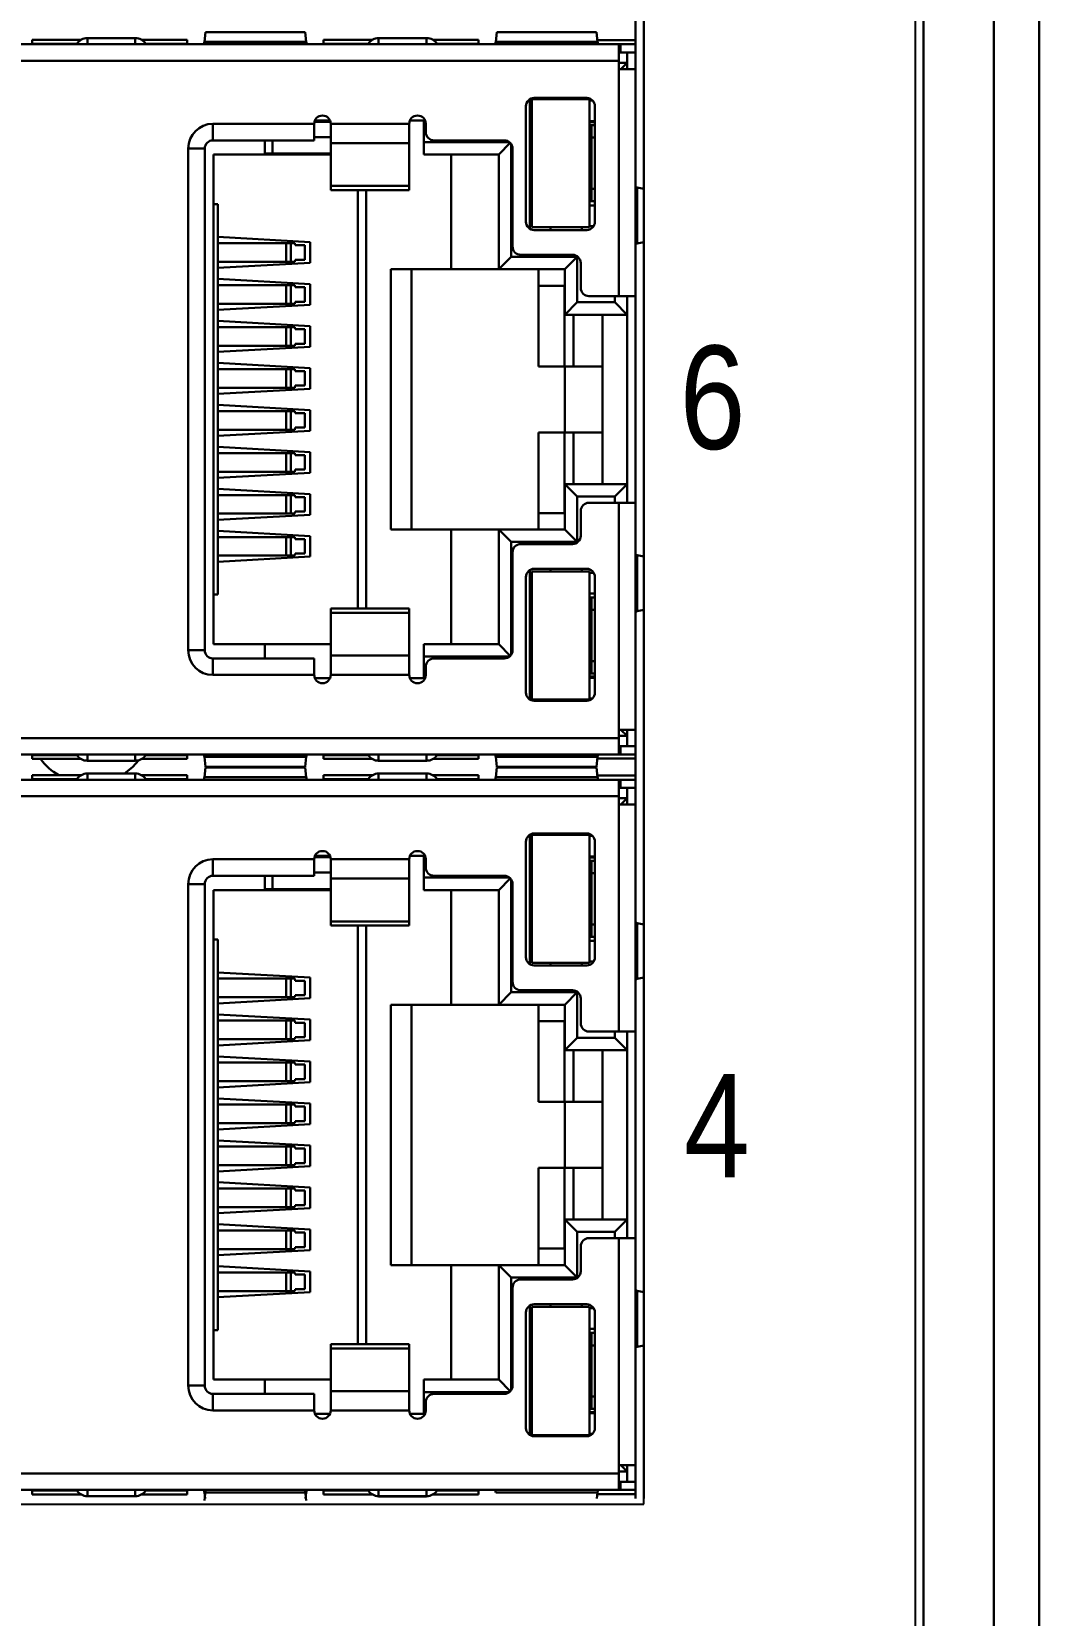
# Model space of a CAD drawing. Extents: x 1922 to 2807, y 4180 to 4531.
# Drawn here: x 2616.4 to 2665.2, y 4284.2 to 4360.9 of the extents above; entities that cross this region are included whole.
import ezdxf

# ---------------------------------------------------------------- set-up
doc = ezdxf.new("R2010")
doc.units = 0
doc.header["$LTSCALE"] = 0.1
doc.header["$MEASUREMENT"] = 0
doc.layers.add('LAYER_2', color=7, linetype='Continuous')
doc.layers.add('粗实线-KT', color=7, linetype='Continuous', lineweight=35)
doc.styles.add('尺寸标注Arial', font='arial.ttf', dxfattribs={"width": 0.7})

msp = doc.modelspace()

# ---------------------------------------------------------------- linework, layer by layer
for p, q in [((2646.055, 4289.615), (2646.055, 4289.877)), ((2594.455, 4289.615), (2646.055, 4289.615))]:
    msp.add_line(p, q)
at = {"layer": 'LAYER_2', "color": 0}
msp.add_open_spline([(2659.203, 4421.477), (2659.203, 4421.477), (2659.203, 4209.478), (2659.203, 4209.478), (2659.203, 4209.478), (2659.203, 4207.49), (2657.591, 4205.878), (2655.603, 4205.878), (2655.603, 4205.878), (2655.603, 4205.878), (2583.604, 4205.878), (2583.604, 4205.878), (2583.604, 4205.878), (2582.649, 4205.878), (2581.733, 4206.257), (2581.058, 4206.932), (2581.058, 4206.932), (2580.383, 4207.607), (2580.004, 4208.523), (2580.004, 4209.478), (2580.004, 4209.478), (2580.004, 4209.478), (2580.004, 4421.477), (2580.004, 4421.477), (2580.004, 4421.477), (2580.004, 4422.432), (2580.383, 4423.348), (2581.058, 4424.023), (2581.058, 4424.023), (2581.733, 4424.698), (2582.649, 4425.077), (2583.604, 4425.077), (2583.604, 4425.077), (2583.604, 4425.077), (2655.603, 4425.077), (2655.603, 4425.077), (2655.603, 4425.077), (2656.558, 4425.077), (2657.474, 4424.698), (2658.149, 4424.023), (2658.149, 4424.023), (2658.824, 4423.348), (2659.203, 4422.432), (2659.203, 4421.477)], degree=3, knots=[0, 0, 0, 0, 0.090909, 0.090909, 0.090909, 0.090909, 0.181818, 0.181818, 0.181818, 0.181818, 0.272727, 0.272727, 0.272727, 0.272727, 0.363636, 0.363636, 0.363636, 0.363636, 0.454545, 0.454545, 0.454545, 0.454545, 0.545455, 0.545455, 0.545455, 0.545455, 0.636364, 0.636364, 0.636364, 0.636364, 0.727273, 0.727273, 0.727273, 0.727273, 0.818182, 0.818182, 0.818182, 0.818182, 0.909091, 0.909091, 0.909091, 0.909091, 1, 1, 1, 1], dxfattribs=at)
at = {"layer": '粗实线-KT', "color": 0, "linetype": 'Continuous', "lineweight": 30}
for p, q in [((2665.203, 4430.477), (2665.203, 4200.98)), ((2663.003, 4200.98), (2663.003, 4429.977)), ((2659.603, 4209.477), (2659.603, 4421.477)), ((2646.055, 4289.877), (2646.055, 4396.277)), ((2645.655, 4362.697), (2645.655, 4359.077)), ((2616.455, 4360.493), (2618.817, 4360.493)), ((2616.455, 4360.493), (2616.455, 4360.302)), ((2621.445, 4360.577), (2619.125, 4360.577)), ((2619.125, 4360.577), (2619.125, 4360.277)), ((2621.445, 4360.277), (2621.445, 4360.577)), ((2621.752, 4360.493), (2623.955, 4360.493)), ((2623.955, 4360.302), (2623.955, 4360.493)), ((2624.789, 4360.395), (2624.84, 4360.867)), ((2629.72, 4360.395), (2624.789, 4360.395)), ((2629.67, 4360.867), (2624.84, 4360.867)), ((2629.67, 4360.867), (2629.72, 4360.395)), ((2630.555, 4360.493), (2632.917, 4360.493)), ((2630.555, 4360.493), (2630.555, 4360.302)), ((2635.545, 4360.577), (2633.225, 4360.577)), ((2633.225, 4360.577), (2633.225, 4360.277)), ((2635.545, 4360.277), (2635.545, 4360.577)), ((2635.852, 4360.493), (2638.055, 4360.493)), ((2638.055, 4360.302), (2638.055, 4360.493)), ((2638.889, 4360.395), (2638.94, 4360.867)), ((2643.82, 4360.395), (2638.889, 4360.395)), ((2643.77, 4360.867), (2638.94, 4360.867)), ((2643.77, 4360.867), (2643.82, 4360.395)), ((2643.811, 4360.477), (2645.655, 4360.477)), ((2595.555, 4360.277), (2644.855, 4360.277)), ((2616.455, 4360.302), (2616.455, 4360.277)), ((2618.62, 4360.302), (2616.455, 4360.302)), ((2623.955, 4360.302), (2621.95, 4360.302)), ((2623.955, 4360.277), (2623.955, 4360.302)), ((2630.555, 4360.302), (2630.555, 4360.277)), ((2632.72, 4360.302), (2630.555, 4360.302)), ((2638.055, 4360.302), (2636.05, 4360.302)), ((2638.055, 4360.277), (2638.055, 4360.302)), ((2644.855, 4360.277), (2644.855, 4359.477)), ((2644.855, 4360.277), (2644.935, 4360.277)), ((2644.855, 4359.877), (2645.255, 4359.877)), ((2644.935, 4359.877), (2644.935, 4360.277)), ((2644.935, 4360.277), (2645.655, 4360.277)), ((2645.655, 4359.877), (2645.255, 4359.877)), ((2645.255, 4359.877), (2645.255, 4359.377)), ((2644.855, 4359.477), (2595.555, 4359.477)), ((2644.855, 4359.077), (2644.855, 4359.477)), ((2644.855, 4359.377), (2645.255, 4359.377)), ((2644.855, 4348.087), (2644.855, 4359.077)), ((2644.855, 4359.077), (2645.655, 4359.077)), ((2644.955, 4359.077), (2645.255, 4359.377)), ((2645.255, 4359.377), (2645.255, 4359.077)), ((2645.655, 4359.077), (2645.655, 4348.087)), ((2640.355, 4357.277), (2640.355, 4351.687)), ((2640.535, 4357.611), (2640.535, 4351.353)), ((2640.635, 4351.417), (2640.635, 4357.617)), ((2640.635, 4357.617), (2643.435, 4357.617)), ((2643.295, 4357.677), (2640.755, 4357.677)), ((2641.535, 4357.677), (2641.535, 4357.617)), ((2643.055, 4357.617), (2643.055, 4357.677)), ((2643.435, 4357.617), (2643.435, 4351.417)), ((2643.521, 4357.607), (2643.435, 4357.607)), ((2643.435, 4357.557), (2643.58, 4357.557)), ((2643.695, 4351.687), (2643.695, 4357.277)), ((2630.892, 4356.527), (2630.117, 4356.527)), ((2630.138, 4356.587), (2630.871, 4356.587)), ((2634.738, 4356.587), (2635.415, 4356.587)), ((2635.415, 4355.537), (2635.415, 4356.587)), ((2643.435, 4356.557), (2643.695, 4356.557)), ((2643.435, 4356.507), (2643.695, 4356.507)), ((2625.205, 4356.427), (2630.105, 4356.427)), ((2625.205, 4355.627), (2625.205, 4356.427)), ((2630.105, 4356.427), (2630.105, 4355.627)), ((2630.905, 4355.787), (2630.105, 4355.787)), ((2630.905, 4356.427), (2634.705, 4356.427)), ((2630.905, 4355.489), (2630.905, 4356.427)), ((2634.705, 4356.427), (2634.705, 4355.489)), ((2635.505, 4356.027), (2635.505, 4356.427)), ((2643.435, 4356.357), (2643.535, 4356.357)), ((2643.535, 4356.357), (2643.535, 4355.757)), ((2643.695, 4356.357), (2643.535, 4356.357)), ((2643.535, 4353.277), (2643.535, 4355.757)), ((2643.535, 4355.757), (2643.695, 4355.757)), ((2624.005, 4330.947), (2624.005, 4355.227)), ((2624.005, 4355.227), (2624.805, 4355.227)), ((2624.805, 4355.227), (2624.805, 4330.947)), ((2630.105, 4355.627), (2625.205, 4355.627)), ((2625.235, 4354.937), (2627.715, 4354.937)), ((2625.235, 4354.937), (2625.235, 4331.237)), ((2627.715, 4355.627), (2627.715, 4354.937)), ((2627.715, 4354.987), (2628.085, 4354.987)), ((2630.905, 4354.937), (2627.715, 4354.937)), ((2628.085, 4354.987), (2628.085, 4355.627)), ((2630.905, 4354.987), (2628.085, 4354.987)), ((2634.705, 4355.489), (2630.905, 4355.489)), ((2630.905, 4353.422), (2630.905, 4355.489)), ((2634.705, 4355.489), (2634.705, 4353.422)), ((2635.415, 4355.537), (2639.557, 4355.537)), ((2635.415, 4355.537), (2635.415, 4354.937)), ((2635.415, 4354.937), (2639.035, 4354.937)), ((2639.305, 4355.627), (2635.905, 4355.627)), ((2636.735, 4349.387), (2636.735, 4354.937)), ((2639.597, 4355.5), (2639.035, 4354.937)), ((2639.035, 4354.937), (2639.035, 4349.387)), ((2639.635, 4355.453), (2639.635, 4349.987)), ((2639.705, 4350.487), (2639.705, 4355.227)), ((2640.535, 4355.517), (2640.635, 4355.517)), ((2643.435, 4355.517), (2643.535, 4355.517)), ((2630.905, 4353.422), (2634.705, 4353.422)), ((2630.905, 4353.214), (2630.905, 4353.422)), ((2634.705, 4353.422), (2634.705, 4353.214)), ((2640.535, 4353.517), (2640.635, 4353.517)), ((2643.435, 4353.517), (2643.535, 4353.517)), ((2630.905, 4353.214), (2634.705, 4353.214)), ((2632.215, 4353.214), (2632.215, 4332.961)), ((2632.615, 4353.214), (2632.615, 4332.961)), ((2643.535, 4352.677), (2643.435, 4352.677)), ((2643.535, 4353.277), (2643.535, 4352.677)), ((2643.695, 4353.277), (2643.535, 4353.277)), ((2643.695, 4352.677), (2643.535, 4352.677)), ((2645.74, 4350.634), (2645.74, 4353.34)), ((2645.74, 4353.34), (2646.055, 4353.277)), ((2625.435, 4352.537), (2625.235, 4352.537)), ((2625.435, 4352.537), (2625.435, 4333.637)), ((2643.435, 4352.477), (2643.695, 4352.477)), ((2643.435, 4351.417), (2640.635, 4351.417)), ((2640.755, 4351.287), (2643.295, 4351.287)), ((2641.535, 4351.287), (2641.535, 4351.417)), ((2643.055, 4351.417), (2643.055, 4351.287)), ((2643.435, 4351.477), (2643.635, 4351.477)), ((2625.435, 4350.949), (2629.915, 4350.699)), ((2628.743, 4350.649), (2625.435, 4350.649)), ((2628.743, 4349.749), (2628.743, 4350.649)), ((2628.743, 4350.649), (2628.971, 4350.649)), ((2628.971, 4350.649), (2628.971, 4349.749)), ((2628.971, 4350.649), (2629.161, 4350.649)), ((2629.19, 4350.549), (2629.161, 4350.649)), ((2629.659, 4350.549), (2629.19, 4350.549)), ((2629.659, 4349.849), (2629.659, 4350.549)), ((2629.915, 4350.699), (2629.915, 4349.699)), ((2646.055, 4350.697), (2645.74, 4350.634)), ((2628.743, 4349.749), (2625.435, 4349.749)), ((2629.915, 4349.699), (2625.435, 4349.449)), ((2628.971, 4349.749), (2628.743, 4349.749)), ((2629.161, 4349.749), (2628.971, 4349.749)), ((2629.19, 4349.849), (2629.161, 4349.749)), ((2629.659, 4349.849), (2629.19, 4349.849)), ((2639.635, 4349.987), (2639.035, 4349.387)), ((2639.635, 4349.987), (2642.835, 4349.987)), ((2642.605, 4350.087), (2640.105, 4350.087)), ((2642.835, 4349.987), (2642.235, 4349.387)), ((2642.835, 4349.987), (2642.835, 4347.787)), ((2643.005, 4348.487), (2643.005, 4349.687)), ((2625.435, 4348.917), (2629.915, 4348.667)), ((2633.815, 4336.787), (2633.815, 4349.387)), ((2636.735, 4349.387), (2633.815, 4349.387)), ((2634.815, 4349.387), (2634.815, 4336.787)), ((2636.735, 4349.387), (2639.035, 4349.387)), ((2642.235, 4349.387), (2639.035, 4349.387)), ((2640.955, 4344.687), (2640.955, 4349.387)), ((2642.235, 4349.387), (2642.235, 4347.187)), ((2628.743, 4348.617), (2625.435, 4348.617)), ((2628.743, 4347.717), (2628.743, 4348.617)), ((2628.743, 4348.617), (2628.971, 4348.617)), ((2628.971, 4348.617), (2628.971, 4347.717)), ((2628.971, 4348.617), (2629.161, 4348.617)), ((2629.19, 4348.517), (2629.161, 4348.617)), ((2629.659, 4348.517), (2629.19, 4348.517)), ((2629.659, 4347.817), (2629.659, 4348.517)), ((2629.915, 4348.667), (2629.915, 4347.667)), ((2642.215, 4348.587), (2640.955, 4348.587)), ((2642.235, 4348.587), (2642.215, 4348.587)), ((2642.215, 4344.687), (2642.215, 4348.587)), ((2643.405, 4348.087), (2644.855, 4348.087)), ((2644.655, 4348.087), (2644.655, 4347.787)), ((2645.655, 4348.087), (2644.855, 4348.087)), ((2645.255, 4348.087), (2645.255, 4347.187)), ((2645.655, 4338.087), (2645.655, 4348.087)), ((2628.743, 4347.717), (2625.435, 4347.717)), ((2629.915, 4347.667), (2625.435, 4347.417)), ((2628.971, 4347.717), (2628.743, 4347.717)), ((2629.161, 4347.717), (2628.971, 4347.717)), ((2629.19, 4347.817), (2629.161, 4347.717)), ((2629.659, 4347.817), (2629.19, 4347.817)), ((2642.835, 4347.787), (2642.235, 4347.187)), ((2642.835, 4347.787), (2644.655, 4347.787)), ((2644.655, 4347.787), (2645.255, 4347.187)), ((2625.435, 4346.885), (2629.915, 4346.635)), ((2628.743, 4346.585), (2625.435, 4346.585)), ((2628.743, 4345.685), (2628.743, 4346.585)), ((2628.743, 4346.585), (2628.971, 4346.585)), ((2628.971, 4346.585), (2628.971, 4345.685)), ((2628.971, 4346.585), (2629.161, 4346.585)), ((2629.19, 4346.485), (2629.161, 4346.585)), ((2629.915, 4346.635), (2629.915, 4345.635)), ((2642.235, 4347.187), (2644.055, 4347.187)), ((2642.655, 4344.687), (2642.655, 4347.187)), ((2645.255, 4347.187), (2644.055, 4347.187)), ((2644.055, 4347.187), (2644.055, 4338.987)), ((2645.255, 4347.187), (2645.255, 4338.987)), ((2629.19, 4345.785), (2629.161, 4345.685)), ((2629.659, 4346.485), (2629.19, 4346.485)), ((2629.659, 4345.785), (2629.19, 4345.785)), ((2629.659, 4345.785), (2629.659, 4346.485)), ((2628.743, 4345.685), (2625.435, 4345.685)), ((2629.915, 4345.635), (2625.435, 4345.385)), ((2628.971, 4345.685), (2628.743, 4345.685)), ((2629.161, 4345.685), (2628.971, 4345.685)), ((2625.435, 4344.853), (2629.915, 4344.603)), ((2628.743, 4344.553), (2625.435, 4344.553)), ((2628.743, 4343.653), (2628.743, 4344.553)), ((2628.743, 4344.553), (2628.971, 4344.553)), ((2628.971, 4344.553), (2628.971, 4343.653)), ((2628.971, 4344.553), (2629.161, 4344.553)), ((2629.19, 4344.453), (2629.161, 4344.553)), ((2629.659, 4344.453), (2629.19, 4344.453)), ((2629.659, 4343.753), (2629.659, 4344.453)), ((2629.915, 4344.603), (2629.915, 4343.603)), ((2640.955, 4344.687), (2642.235, 4344.687)), ((2642.235, 4341.487), (2642.235, 4344.687)), ((2642.235, 4344.687), (2644.055, 4344.687)), ((2628.743, 4343.653), (2625.435, 4343.653)), ((2629.915, 4343.603), (2625.435, 4343.353)), ((2628.971, 4343.653), (2628.743, 4343.653)), ((2629.161, 4343.653), (2628.971, 4343.653)), ((2629.19, 4343.753), (2629.161, 4343.653)), ((2629.659, 4343.753), (2629.19, 4343.753)), ((2625.435, 4342.821), (2629.915, 4342.571)), ((2628.743, 4342.521), (2625.435, 4342.521)), ((2628.743, 4341.621), (2628.743, 4342.521)), ((2628.743, 4342.521), (2628.971, 4342.521)), ((2628.971, 4342.521), (2628.971, 4341.621)), ((2628.971, 4342.521), (2629.161, 4342.521)), ((2629.19, 4342.421), (2629.161, 4342.521)), ((2629.659, 4342.421), (2629.19, 4342.421)), ((2629.659, 4341.721), (2629.659, 4342.421)), ((2629.915, 4342.571), (2629.915, 4341.571)), ((2628.743, 4341.621), (2625.435, 4341.621)), ((2629.915, 4341.571), (2625.435, 4341.321)), ((2628.971, 4341.621), (2628.743, 4341.621)), ((2629.161, 4341.621), (2628.971, 4341.621)), ((2629.19, 4341.721), (2629.161, 4341.621)), ((2629.659, 4341.721), (2629.19, 4341.721)), ((2640.955, 4336.787), (2640.955, 4341.487)), ((2642.235, 4341.487), (2640.955, 4341.487)), ((2642.215, 4337.587), (2642.215, 4341.487)), ((2644.055, 4341.487), (2642.235, 4341.487)), ((2642.655, 4338.987), (2642.655, 4341.487)), ((2625.435, 4340.789), (2629.915, 4340.539)), ((2628.743, 4340.489), (2625.435, 4340.489)), ((2628.743, 4339.589), (2628.743, 4340.489)), ((2628.743, 4340.489), (2628.971, 4340.489)), ((2628.971, 4340.489), (2628.971, 4339.589)), ((2628.971, 4340.489), (2629.161, 4340.489)), ((2629.19, 4340.389), (2629.161, 4340.489)), ((2629.659, 4340.389), (2629.19, 4340.389)), ((2629.659, 4339.689), (2629.659, 4340.389)), ((2629.915, 4340.539), (2629.915, 4339.539)), ((2629.19, 4339.689), (2629.161, 4339.589)), ((2629.659, 4339.689), (2629.19, 4339.689)), ((2628.743, 4339.589), (2625.435, 4339.589)), ((2629.915, 4339.539), (2625.435, 4339.289)), ((2628.971, 4339.589), (2628.743, 4339.589)), ((2629.161, 4339.589), (2628.971, 4339.589)), ((2642.235, 4338.987), (2642.835, 4338.387)), ((2644.055, 4338.987), (2642.235, 4338.987)), ((2642.235, 4338.987), (2642.235, 4336.787)), ((2644.055, 4338.987), (2645.255, 4338.987)), ((2645.255, 4338.987), (2644.655, 4338.387)), ((2645.255, 4338.987), (2645.255, 4338.087)), ((2625.435, 4338.757), (2629.915, 4338.507)), ((2628.743, 4338.457), (2625.435, 4338.457)), ((2628.743, 4337.557), (2628.743, 4338.457)), ((2628.743, 4338.457), (2628.971, 4338.457)), ((2628.971, 4338.457), (2628.971, 4337.557)), ((2628.971, 4338.457), (2629.161, 4338.457)), ((2629.19, 4338.357), (2629.161, 4338.457)), ((2629.659, 4338.357), (2629.19, 4338.357)), ((2629.659, 4337.657), (2629.659, 4338.357)), ((2629.915, 4338.507), (2629.915, 4337.507)), ((2642.835, 4338.387), (2642.835, 4336.187)), ((2644.655, 4338.387), (2642.835, 4338.387)), ((2644.855, 4338.087), (2643.405, 4338.087)), ((2644.655, 4338.387), (2644.655, 4338.087)), ((2644.855, 4327.097), (2644.855, 4338.087)), ((2644.855, 4338.087), (2645.655, 4338.087)), ((2645.655, 4338.087), (2645.655, 4327.097)), ((2628.743, 4337.557), (2625.435, 4337.557)), ((2629.915, 4337.507), (2625.435, 4337.257)), ((2628.971, 4337.557), (2628.743, 4337.557)), ((2629.161, 4337.557), (2628.971, 4337.557)), ((2629.19, 4337.657), (2629.161, 4337.557)), ((2629.659, 4337.657), (2629.19, 4337.657)), ((2640.955, 4337.587), (2642.215, 4337.587)), ((2642.215, 4337.587), (2642.235, 4337.587)), ((2643.005, 4336.487), (2643.005, 4337.687)), ((2625.435, 4336.725), (2629.915, 4336.475)), ((2633.815, 4336.787), (2636.735, 4336.787)), ((2636.735, 4331.237), (2636.735, 4336.787)), ((2639.035, 4336.787), (2636.735, 4336.787)), ((2639.635, 4336.187), (2639.035, 4336.787)), ((2639.035, 4336.787), (2639.035, 4331.237)), ((2642.235, 4336.787), (2639.035, 4336.787)), ((2642.835, 4336.187), (2642.235, 4336.787)), ((2625.435, 4336.425), (2628.743, 4336.425)), ((2628.743, 4335.525), (2628.743, 4336.425)), ((2628.743, 4336.425), (2628.971, 4336.425)), ((2628.971, 4336.425), (2628.971, 4335.525)), ((2629.161, 4336.425), (2628.971, 4336.425)), ((2629.19, 4336.325), (2629.161, 4336.425)), ((2629.19, 4336.325), (2629.659, 4336.325)), ((2629.659, 4335.625), (2629.659, 4336.325)), ((2629.915, 4336.475), (2629.915, 4335.475)), ((2639.635, 4336.187), (2639.635, 4330.721)), ((2642.835, 4336.187), (2639.635, 4336.187)), ((2640.105, 4336.087), (2642.605, 4336.087)), ((2625.435, 4335.525), (2628.743, 4335.525)), ((2629.915, 4335.475), (2625.435, 4335.225)), ((2628.971, 4335.525), (2628.743, 4335.525)), ((2628.971, 4335.525), (2629.161, 4335.525)), ((2629.161, 4335.525), (2629.19, 4335.625)), ((2629.659, 4335.625), (2629.19, 4335.625)), ((2639.705, 4330.947), (2639.705, 4335.687)), ((2645.74, 4332.834), (2645.74, 4335.54)), ((2645.74, 4335.54), (2646.055, 4335.477)), ((2640.355, 4334.487), (2640.355, 4328.897)), ((2640.535, 4328.563), (2640.535, 4334.821)), ((2640.635, 4328.557), (2640.635, 4334.757)), ((2640.635, 4334.757), (2643.435, 4334.757)), ((2643.295, 4334.887), (2640.755, 4334.887)), ((2641.535, 4334.887), (2641.535, 4334.757)), ((2643.055, 4334.887), (2643.055, 4334.757)), ((2643.435, 4334.757), (2643.435, 4328.557)), ((2643.435, 4334.697), (2643.635, 4334.697)), ((2643.695, 4328.897), (2643.695, 4334.487)), ((2625.435, 4333.637), (2625.235, 4333.637)), ((2643.435, 4333.697), (2643.695, 4333.697)), ((2643.435, 4333.497), (2643.535, 4333.497)), ((2643.535, 4333.497), (2643.535, 4332.897)), ((2643.695, 4333.497), (2643.535, 4333.497)), ((2634.705, 4332.961), (2630.905, 4332.961)), ((2630.905, 4332.753), (2630.905, 4332.961)), ((2634.705, 4332.753), (2630.905, 4332.753)), ((2630.905, 4330.686), (2630.905, 4332.753)), ((2634.705, 4332.961), (2634.705, 4332.753)), ((2634.705, 4332.753), (2634.705, 4330.686)), ((2643.535, 4332.897), (2643.695, 4332.897)), ((2643.535, 4330.417), (2643.535, 4332.897)), ((2646.055, 4332.897), (2645.74, 4332.834)), ((2640.635, 4332.657), (2640.535, 4332.657)), ((2643.535, 4332.657), (2643.435, 4332.657)), ((2625.235, 4331.237), (2627.715, 4331.237)), ((2627.715, 4331.237), (2630.905, 4331.237)), ((2627.715, 4330.547), (2627.715, 4331.237)), ((2639.035, 4331.237), (2635.415, 4331.237)), ((2635.415, 4330.637), (2635.415, 4331.237)), ((2639.597, 4330.675), (2639.035, 4331.237)), ((2624.805, 4330.947), (2624.005, 4330.947)), ((2625.205, 4329.747), (2625.205, 4330.547)), ((2625.205, 4330.547), (2630.105, 4330.547)), ((2630.105, 4330.547), (2630.105, 4329.747)), ((2630.905, 4329.747), (2630.905, 4330.686)), ((2630.905, 4330.686), (2634.705, 4330.686)), ((2634.705, 4330.686), (2634.705, 4329.747)), ((2635.415, 4329.587), (2635.415, 4330.637)), ((2639.557, 4330.637), (2635.415, 4330.637)), ((2635.905, 4330.547), (2639.305, 4330.547)), ((2640.635, 4330.657), (2640.535, 4330.657)), ((2643.535, 4330.657), (2643.435, 4330.657)), ((2643.695, 4330.417), (2643.535, 4330.417)), ((2643.535, 4330.417), (2643.535, 4329.817)), ((2630.105, 4329.747), (2625.205, 4329.747)), ((2634.705, 4329.747), (2630.905, 4329.747)), ((2635.505, 4329.747), (2635.505, 4330.147)), ((2643.535, 4329.817), (2643.435, 4329.817)), ((2643.695, 4329.667), (2643.435, 4329.667)), ((2643.695, 4329.817), (2643.535, 4329.817)), ((2630.871, 4329.587), (2630.138, 4329.587)), ((2635.415, 4329.587), (2634.738, 4329.587)), ((2643.435, 4329.617), (2643.695, 4329.617)), ((2643.435, 4328.557), (2640.635, 4328.557)), ((2640.755, 4328.497), (2643.295, 4328.497)), ((2641.535, 4328.497), (2641.535, 4328.557)), ((2643.055, 4328.557), (2643.055, 4328.497)), ((2643.435, 4328.617), (2643.58, 4328.617)), ((2643.521, 4328.567), (2643.435, 4328.567)), ((2595.555, 4326.697), (2644.855, 4326.697)), ((2645.655, 4327.097), (2644.855, 4327.097)), ((2644.855, 4326.697), (2644.855, 4327.097)), ((2645.255, 4326.797), (2644.855, 4326.797)), ((2644.855, 4326.697), (2644.855, 4325.897)), ((2644.955, 4327.097), (2645.255, 4326.797)), ((2645.255, 4327.097), (2645.255, 4326.797)), ((2645.255, 4326.297), (2645.255, 4326.797)), ((2645.655, 4327.097), (2645.655, 4323.477)), ((2644.855, 4325.897), (2595.555, 4325.897)), ((2616.455, 4325.897), (2616.455, 4325.873)), ((2616.455, 4325.873), (2616.455, 4325.682)), ((2616.455, 4325.873), (2618.62, 4325.873)), ((2619.125, 4325.897), (2619.125, 4325.597)), ((2621.445, 4325.597), (2621.445, 4325.897)), ((2621.95, 4325.873), (2623.955, 4325.873)), ((2623.955, 4325.873), (2623.955, 4325.897)), ((2623.955, 4325.682), (2623.955, 4325.873)), ((2630.555, 4325.897), (2630.555, 4325.873)), ((2630.555, 4325.873), (2630.555, 4325.682)), ((2630.555, 4325.873), (2632.72, 4325.873)), ((2633.225, 4325.897), (2633.225, 4325.597)), ((2635.545, 4325.597), (2635.545, 4325.897)), ((2636.05, 4325.873), (2638.055, 4325.873)), ((2638.055, 4325.873), (2638.055, 4325.897)), ((2638.055, 4325.682), (2638.055, 4325.873)), ((2645.255, 4326.297), (2644.855, 4326.297)), ((2644.935, 4325.897), (2644.855, 4325.897)), ((2644.935, 4325.897), (2644.935, 4326.297)), ((2645.655, 4325.897), (2644.935, 4325.897)), ((2645.255, 4326.297), (2645.655, 4326.297)), ((2618.817, 4325.682), (2616.455, 4325.682)), ((2619.125, 4325.597), (2621.445, 4325.597)), ((2623.955, 4325.682), (2621.752, 4325.682)), ((2624.789, 4325.78), (2629.72, 4325.78)), ((2624.84, 4325.307), (2624.789, 4325.78)), ((2624.789, 4324.795), (2624.84, 4325.267)), ((2624.84, 4325.307), (2629.67, 4325.307)), ((2629.67, 4325.267), (2624.84, 4325.267)), ((2629.72, 4325.78), (2629.67, 4325.307)), ((2629.67, 4325.267), (2629.72, 4324.795)), ((2632.917, 4325.682), (2630.555, 4325.682)), ((2633.225, 4325.597), (2635.545, 4325.597)), ((2638.055, 4325.682), (2635.852, 4325.682)), ((2638.889, 4325.78), (2643.82, 4325.78)), ((2638.94, 4325.307), (2638.889, 4325.78)), ((2638.889, 4324.795), (2638.94, 4325.267)), ((2638.94, 4325.307), (2643.77, 4325.307)), ((2643.77, 4325.267), (2638.94, 4325.267)), ((2643.82, 4325.78), (2643.77, 4325.307)), ((2643.77, 4325.267), (2643.82, 4324.795)), ((2645.655, 4325.697), (2643.811, 4325.697)), ((2595.555, 4324.677), (2644.855, 4324.677)), ((2616.455, 4324.893), (2618.817, 4324.893)), ((2616.455, 4324.893), (2616.455, 4324.702)), ((2616.455, 4324.702), (2616.455, 4324.677)), ((2618.62, 4324.702), (2616.455, 4324.702)), ((2621.445, 4324.977), (2619.125, 4324.977)), ((2619.125, 4324.977), (2619.125, 4324.677)), ((2621.445, 4324.677), (2621.445, 4324.977)), ((2621.752, 4324.893), (2623.955, 4324.893)), ((2623.955, 4324.702), (2621.95, 4324.702)), ((2623.955, 4324.702), (2623.955, 4324.893)), ((2623.955, 4324.677), (2623.955, 4324.702)), ((2629.72, 4324.795), (2624.789, 4324.795)), ((2630.555, 4324.893), (2632.917, 4324.893)), ((2630.555, 4324.893), (2630.555, 4324.702)), ((2630.555, 4324.702), (2630.555, 4324.677)), ((2632.72, 4324.702), (2630.555, 4324.702)), ((2635.545, 4324.977), (2633.225, 4324.977)), ((2633.225, 4324.977), (2633.225, 4324.677)), ((2635.545, 4324.677), (2635.545, 4324.977)), ((2635.852, 4324.893), (2638.055, 4324.893)), ((2638.055, 4324.702), (2636.05, 4324.702)), ((2638.055, 4324.702), (2638.055, 4324.893)), ((2638.055, 4324.677), (2638.055, 4324.702)), ((2643.82, 4324.795), (2638.889, 4324.795)), ((2643.811, 4324.877), (2645.655, 4324.877)), ((2644.855, 4324.677), (2644.855, 4323.877)), ((2644.855, 4324.677), (2644.935, 4324.677)), ((2644.855, 4324.277), (2645.255, 4324.277)), ((2644.935, 4324.277), (2644.935, 4324.677)), ((2644.935, 4324.677), (2645.655, 4324.677)), ((2645.655, 4324.277), (2645.255, 4324.277)), ((2645.255, 4324.277), (2645.255, 4323.777)), ((2644.855, 4323.877), (2595.555, 4323.877)), ((2644.855, 4323.477), (2644.855, 4323.877)), ((2644.855, 4323.777), (2645.255, 4323.777)), ((2644.955, 4323.477), (2645.255, 4323.777)), ((2645.255, 4323.777), (2645.255, 4323.477)), ((2644.855, 4312.487), (2644.855, 4323.477)), ((2644.855, 4323.477), (2645.655, 4323.477)), ((2645.655, 4323.477), (2645.655, 4312.487)), ((2640.535, 4322.011), (2640.535, 4315.753)), ((2640.635, 4315.817), (2640.635, 4322.017)), ((2640.635, 4322.017), (2643.435, 4322.017)), ((2643.295, 4322.077), (2640.755, 4322.077)), ((2641.535, 4322.077), (2641.535, 4322.017)), ((2643.055, 4322.017), (2643.055, 4322.077)), ((2643.435, 4322.017), (2643.435, 4315.817)), ((2643.521, 4322.007), (2643.435, 4322.007)), ((2640.355, 4321.677), (2640.355, 4316.087)), ((2643.435, 4321.957), (2643.58, 4321.957)), ((2643.695, 4316.087), (2643.695, 4321.677)), ((2625.205, 4320.827), (2630.105, 4320.827)), ((2625.205, 4320.027), (2625.205, 4320.827)), ((2630.105, 4320.827), (2630.105, 4320.027)), ((2630.892, 4320.927), (2630.117, 4320.927)), ((2630.138, 4320.987), (2630.871, 4320.987)), ((2630.905, 4320.827), (2634.705, 4320.827)), ((2630.905, 4319.889), (2630.905, 4320.827)), ((2634.705, 4320.827), (2634.705, 4319.889)), ((2634.738, 4320.987), (2635.415, 4320.987)), ((2635.415, 4319.937), (2635.415, 4320.987)), ((2635.505, 4320.427), (2635.505, 4320.827)), ((2643.435, 4320.957), (2643.695, 4320.957)), ((2643.435, 4320.907), (2643.695, 4320.907)), ((2643.435, 4320.757), (2643.535, 4320.757)), ((2643.535, 4320.757), (2643.535, 4320.157)), ((2643.695, 4320.757), (2643.535, 4320.757)), ((2630.105, 4320.027), (2625.205, 4320.027)), ((2627.715, 4320.027), (2627.715, 4319.337)), ((2628.085, 4319.387), (2628.085, 4320.027)), ((2630.905, 4320.187), (2630.105, 4320.187)), ((2634.705, 4319.889), (2630.905, 4319.889)), ((2630.905, 4317.822), (2630.905, 4319.889)), ((2634.705, 4319.889), (2634.705, 4317.822)), ((2635.415, 4319.937), (2639.557, 4319.937)), ((2635.415, 4319.937), (2635.415, 4319.337)), ((2639.305, 4320.027), (2635.905, 4320.027)), ((2639.597, 4319.9), (2639.035, 4319.337)), ((2639.635, 4319.853), (2639.635, 4314.387)), ((2640.535, 4319.917), (2640.635, 4319.917)), ((2643.435, 4319.917), (2643.535, 4319.917)), ((2643.535, 4317.677), (2643.535, 4320.157)), ((2643.535, 4320.157), (2643.695, 4320.157)), ((2624.005, 4295.347), (2624.005, 4319.627)), ((2624.005, 4319.627), (2624.805, 4319.627)), ((2624.805, 4319.627), (2624.805, 4295.347)), ((2625.235, 4319.337), (2627.715, 4319.337)), ((2625.235, 4319.337), (2625.235, 4295.637)), ((2627.715, 4319.387), (2628.085, 4319.387)), ((2630.905, 4319.337), (2627.715, 4319.337)), ((2630.905, 4319.387), (2628.085, 4319.387)), ((2635.415, 4319.337), (2639.035, 4319.337)), ((2636.735, 4313.787), (2636.735, 4319.337)), ((2639.035, 4319.337), (2639.035, 4313.787)), ((2639.705, 4314.887), (2639.705, 4319.627)), ((2630.905, 4317.822), (2634.705, 4317.822)), ((2630.905, 4317.614), (2630.905, 4317.822)), ((2630.905, 4317.614), (2634.705, 4317.614)), ((2632.215, 4317.614), (2632.215, 4297.361)), ((2632.615, 4317.614), (2632.615, 4297.361)), ((2634.705, 4317.822), (2634.705, 4317.614)), ((2640.535, 4317.917), (2640.635, 4317.917)), ((2643.435, 4317.917), (2643.535, 4317.917)), ((2643.535, 4317.677), (2643.535, 4317.077)), ((2643.695, 4317.677), (2643.535, 4317.677)), ((2645.74, 4315.034), (2645.74, 4317.74)), ((2645.74, 4317.74), (2646.055, 4317.677)), ((2625.435, 4316.937), (2625.235, 4316.937)), ((2625.435, 4316.937), (2625.435, 4298.037)), ((2643.535, 4317.077), (2643.435, 4317.077)), ((2643.435, 4316.877), (2643.695, 4316.877)), ((2643.695, 4317.077), (2643.535, 4317.077)), ((2643.435, 4315.877), (2643.635, 4315.877)), ((2625.435, 4315.349), (2629.915, 4315.099)), ((2629.915, 4315.099), (2629.915, 4314.099)), ((2643.435, 4315.817), (2640.635, 4315.817)), ((2640.755, 4315.687), (2643.295, 4315.687)), ((2641.535, 4315.687), (2641.535, 4315.817)), ((2643.055, 4315.817), (2643.055, 4315.687)), ((2646.055, 4315.097), (2645.74, 4315.034)), ((2628.743, 4315.049), (2625.435, 4315.049)), ((2628.743, 4314.149), (2628.743, 4315.049)), ((2628.743, 4315.049), (2628.971, 4315.049)), ((2628.971, 4315.049), (2628.971, 4314.149)), ((2628.971, 4315.049), (2629.161, 4315.049)), ((2629.19, 4314.949), (2629.161, 4315.049)), ((2629.659, 4314.949), (2629.19, 4314.949)), ((2629.659, 4314.249), (2629.659, 4314.949)), ((2639.635, 4314.387), (2639.035, 4313.787)), ((2639.635, 4314.387), (2642.835, 4314.387)), ((2642.605, 4314.487), (2640.105, 4314.487)), ((2642.835, 4314.387), (2642.235, 4313.787)), ((2642.835, 4314.387), (2642.835, 4312.187)), ((2628.743, 4314.149), (2625.435, 4314.149)), ((2629.915, 4314.099), (2625.435, 4313.849)), ((2628.971, 4314.149), (2628.743, 4314.149)), ((2629.161, 4314.149), (2628.971, 4314.149)), ((2629.19, 4314.249), (2629.161, 4314.149)), ((2629.659, 4314.249), (2629.19, 4314.249)), ((2633.815, 4301.187), (2633.815, 4313.787)), ((2636.735, 4313.787), (2633.815, 4313.787)), ((2634.815, 4313.787), (2634.815, 4301.187)), ((2636.735, 4313.787), (2639.035, 4313.787)), ((2642.235, 4313.787), (2639.035, 4313.787)), ((2640.955, 4309.087), (2640.955, 4313.787)), ((2642.235, 4313.787), (2642.235, 4311.587)), ((2643.005, 4312.887), (2643.005, 4314.087)), ((2625.435, 4313.317), (2629.915, 4313.067)), ((2628.743, 4313.017), (2625.435, 4313.017)), ((2628.743, 4312.117), (2628.743, 4313.017)), ((2628.743, 4313.017), (2628.971, 4313.017)), ((2628.971, 4313.017), (2628.971, 4312.117)), ((2628.971, 4313.017), (2629.161, 4313.017)), ((2629.19, 4312.917), (2629.161, 4313.017)), ((2629.659, 4312.917), (2629.19, 4312.917)), ((2629.659, 4312.217), (2629.659, 4312.917)), ((2629.915, 4313.067), (2629.915, 4312.067)), ((2642.215, 4312.987), (2640.955, 4312.987)), ((2642.235, 4312.987), (2642.215, 4312.987)), ((2642.215, 4309.087), (2642.215, 4312.987)), ((2628.743, 4312.117), (2625.435, 4312.117)), ((2629.915, 4312.067), (2625.435, 4311.817)), ((2628.971, 4312.117), (2628.743, 4312.117)), ((2629.161, 4312.117), (2628.971, 4312.117)), ((2629.19, 4312.217), (2629.161, 4312.117)), ((2629.659, 4312.217), (2629.19, 4312.217)), ((2642.835, 4312.187), (2642.235, 4311.587)), ((2642.835, 4312.187), (2644.655, 4312.187)), ((2643.405, 4312.487), (2644.855, 4312.487)), ((2644.655, 4312.487), (2644.655, 4312.187)), ((2644.655, 4312.187), (2645.255, 4311.587)), ((2645.655, 4312.487), (2644.855, 4312.487)), ((2645.255, 4312.487), (2645.255, 4311.587)), ((2645.655, 4302.487), (2645.655, 4312.487)), ((2625.435, 4311.285), (2629.915, 4311.035)), ((2642.235, 4311.587), (2644.055, 4311.587)), ((2642.655, 4309.087), (2642.655, 4311.587)), ((2645.255, 4311.587), (2644.055, 4311.587)), ((2644.055, 4311.587), (2644.055, 4303.387)), ((2645.255, 4311.587), (2645.255, 4303.387)), ((2628.743, 4310.985), (2625.435, 4310.985)), ((2628.743, 4310.085), (2628.743, 4310.985)), ((2628.743, 4310.985), (2628.971, 4310.985)), ((2628.971, 4310.985), (2628.971, 4310.085)), ((2628.971, 4310.985), (2629.161, 4310.985)), ((2629.19, 4310.885), (2629.161, 4310.985)), ((2629.659, 4310.885), (2629.19, 4310.885)), ((2629.659, 4310.185), (2629.659, 4310.885)), ((2629.915, 4311.035), (2629.915, 4310.035)), ((2628.743, 4310.085), (2625.435, 4310.085)), ((2629.915, 4310.035), (2625.435, 4309.785)), ((2628.971, 4310.085), (2628.743, 4310.085)), ((2629.161, 4310.085), (2628.971, 4310.085)), ((2629.19, 4310.185), (2629.161, 4310.085)), ((2629.659, 4310.185), (2629.19, 4310.185)), ((2625.435, 4309.253), (2629.915, 4309.003)), ((2628.743, 4308.953), (2625.435, 4308.953)), ((2628.743, 4308.053), (2628.743, 4308.953)), ((2628.743, 4308.953), (2628.971, 4308.953)), ((2628.971, 4308.953), (2628.971, 4308.053)), ((2628.971, 4308.953), (2629.161, 4308.953)), ((2629.19, 4308.853), (2629.161, 4308.953)), ((2629.915, 4309.003), (2629.915, 4308.003)), ((2640.955, 4309.087), (2642.235, 4309.087)), ((2642.235, 4305.887), (2642.235, 4309.087)), ((2642.235, 4309.087), (2644.055, 4309.087)), ((2629.659, 4308.853), (2629.19, 4308.853)), ((2629.659, 4308.153), (2629.659, 4308.853)), ((2628.743, 4308.053), (2625.435, 4308.053)), ((2629.915, 4308.003), (2625.435, 4307.753)), ((2628.971, 4308.053), (2628.743, 4308.053)), ((2629.161, 4308.053), (2628.971, 4308.053)), ((2629.19, 4308.153), (2629.161, 4308.053)), ((2629.659, 4308.153), (2629.19, 4308.153)), ((2625.435, 4307.221), (2629.915, 4306.971)), ((2628.743, 4306.921), (2625.435, 4306.921)), ((2628.743, 4306.021), (2628.743, 4306.921)), ((2628.743, 4306.921), (2628.971, 4306.921)), ((2628.971, 4306.921), (2628.971, 4306.021)), ((2628.971, 4306.921), (2629.161, 4306.921)), ((2629.19, 4306.821), (2629.161, 4306.921)), ((2629.659, 4306.821), (2629.19, 4306.821)), ((2629.659, 4306.121), (2629.659, 4306.821)), ((2629.915, 4306.971), (2629.915, 4305.971)), ((2628.743, 4306.021), (2625.435, 4306.021)), ((2629.915, 4305.971), (2625.435, 4305.721)), ((2628.971, 4306.021), (2628.743, 4306.021)), ((2629.161, 4306.021), (2628.971, 4306.021)), ((2629.19, 4306.121), (2629.161, 4306.021)), ((2629.659, 4306.121), (2629.19, 4306.121)), ((2640.955, 4301.187), (2640.955, 4305.887)), ((2642.235, 4305.887), (2640.955, 4305.887)), ((2642.215, 4301.987), (2642.215, 4305.887)), ((2644.055, 4305.887), (2642.235, 4305.887)), ((2642.655, 4303.387), (2642.655, 4305.887)), ((2625.435, 4305.189), (2629.915, 4304.939)), ((2628.743, 4304.889), (2625.435, 4304.889)), ((2628.743, 4303.989), (2628.743, 4304.889)), ((2628.743, 4304.889), (2628.971, 4304.889)), ((2628.971, 4304.889), (2628.971, 4303.989)), ((2628.971, 4304.889), (2629.161, 4304.889)), ((2629.19, 4304.789), (2629.161, 4304.889)), ((2629.659, 4304.789), (2629.19, 4304.789)), ((2629.659, 4304.089), (2629.659, 4304.789)), ((2629.915, 4304.939), (2629.915, 4303.939)), ((2628.743, 4303.989), (2625.435, 4303.989)), ((2629.915, 4303.939), (2625.435, 4303.689)), ((2628.971, 4303.989), (2628.743, 4303.989)), ((2629.161, 4303.989), (2628.971, 4303.989)), ((2629.19, 4304.089), (2629.161, 4303.989)), ((2629.659, 4304.089), (2629.19, 4304.089)), ((2625.435, 4303.157), (2629.915, 4302.907)), ((2628.743, 4302.857), (2625.435, 4302.857)), ((2628.743, 4301.957), (2628.743, 4302.857)), ((2628.743, 4302.857), (2628.971, 4302.857)), ((2628.971, 4302.857), (2628.971, 4301.957)), ((2628.971, 4302.857), (2629.161, 4302.857)), ((2629.19, 4302.757), (2629.161, 4302.857)), ((2629.915, 4302.907), (2629.915, 4301.907)), ((2642.235, 4303.387), (2642.835, 4302.787)), ((2644.055, 4303.387), (2642.235, 4303.387)), ((2642.235, 4303.387), (2642.235, 4301.187)), ((2644.055, 4303.387), (2645.255, 4303.387)), ((2645.255, 4303.387), (2644.655, 4302.787)), ((2645.255, 4303.387), (2645.255, 4302.487)), ((2629.19, 4302.057), (2629.161, 4301.957)), ((2629.659, 4302.757), (2629.19, 4302.757)), ((2629.659, 4302.057), (2629.19, 4302.057)), ((2629.659, 4302.057), (2629.659, 4302.757)), ((2642.835, 4302.787), (2642.835, 4300.587)), ((2644.655, 4302.787), (2642.835, 4302.787)), ((2643.005, 4300.887), (2643.005, 4302.087)), ((2644.855, 4302.487), (2643.405, 4302.487)), ((2644.655, 4302.787), (2644.655, 4302.487)), ((2644.855, 4291.497), (2644.855, 4302.487)), ((2644.855, 4302.487), (2645.655, 4302.487)), ((2645.655, 4302.487), (2645.655, 4291.497)), ((2628.743, 4301.957), (2625.435, 4301.957)), ((2629.915, 4301.907), (2625.435, 4301.657)), ((2628.971, 4301.957), (2628.743, 4301.957)), ((2629.161, 4301.957), (2628.971, 4301.957)), ((2640.955, 4301.987), (2642.215, 4301.987)), ((2642.215, 4301.987), (2642.235, 4301.987)), ((2625.435, 4301.125), (2629.915, 4300.875)), ((2625.435, 4300.825), (2628.743, 4300.825)), ((2628.743, 4299.925), (2628.743, 4300.825)), ((2628.743, 4300.825), (2628.971, 4300.825)), ((2628.971, 4300.825), (2628.971, 4299.925)), ((2629.161, 4300.825), (2628.971, 4300.825)), ((2629.19, 4300.725), (2629.161, 4300.825)), ((2629.19, 4300.725), (2629.659, 4300.725)), ((2629.659, 4300.025), (2629.659, 4300.725)), ((2629.915, 4300.875), (2629.915, 4299.875)), ((2633.815, 4301.187), (2636.735, 4301.187)), ((2636.735, 4295.637), (2636.735, 4301.187)), ((2639.035, 4301.187), (2636.735, 4301.187)), ((2639.635, 4300.587), (2639.035, 4301.187)), ((2639.035, 4301.187), (2639.035, 4295.637)), ((2642.235, 4301.187), (2639.035, 4301.187)), ((2639.635, 4300.587), (2639.635, 4295.121)), ((2642.835, 4300.587), (2639.635, 4300.587)), ((2642.835, 4300.587), (2642.235, 4301.187)), ((2625.435, 4299.925), (2628.743, 4299.925)), ((2629.915, 4299.875), (2625.435, 4299.625)), ((2628.971, 4299.925), (2628.743, 4299.925)), ((2628.971, 4299.925), (2629.161, 4299.925)), ((2629.161, 4299.925), (2629.19, 4300.025)), ((2629.659, 4300.025), (2629.19, 4300.025)), ((2639.705, 4295.347), (2639.705, 4300.087)), ((2640.105, 4300.487), (2642.605, 4300.487)), ((2645.74, 4297.234), (2645.74, 4299.94)), ((2645.74, 4299.94), (2646.055, 4299.877)), ((2640.535, 4292.963), (2640.535, 4299.221)), ((2640.635, 4292.957), (2640.635, 4299.157)), ((2640.635, 4299.157), (2643.435, 4299.157)), ((2643.295, 4299.287), (2640.755, 4299.287)), ((2641.535, 4299.287), (2641.535, 4299.157)), ((2643.055, 4299.287), (2643.055, 4299.157)), ((2643.435, 4299.157), (2643.435, 4292.957)), ((2643.435, 4299.097), (2643.635, 4299.097)), ((2640.355, 4298.887), (2640.355, 4293.297)), ((2643.695, 4293.297), (2643.695, 4298.887)), ((2625.435, 4298.037), (2625.235, 4298.037)), ((2643.435, 4298.097), (2643.695, 4298.097)), ((2643.435, 4297.897), (2643.535, 4297.897)), ((2643.535, 4297.897), (2643.535, 4297.297)), ((2643.695, 4297.897), (2643.535, 4297.897)), ((2634.705, 4297.361), (2630.905, 4297.361)), ((2630.905, 4297.153), (2630.905, 4297.361)), ((2634.705, 4297.153), (2630.905, 4297.153)), ((2630.905, 4295.086), (2630.905, 4297.153)), ((2634.705, 4297.361), (2634.705, 4297.153)), ((2634.705, 4297.153), (2634.705, 4295.086)), ((2640.635, 4297.057), (2640.535, 4297.057)), ((2643.535, 4297.057), (2643.435, 4297.057)), ((2643.535, 4297.297), (2643.695, 4297.297)), ((2643.535, 4294.817), (2643.535, 4297.297)), ((2646.055, 4297.297), (2645.74, 4297.234)), ((2624.805, 4295.347), (2624.005, 4295.347)), ((2625.235, 4295.637), (2627.715, 4295.637)), ((2627.715, 4295.637), (2630.905, 4295.637)), ((2627.715, 4294.947), (2627.715, 4295.637)), ((2639.035, 4295.637), (2635.415, 4295.637)), ((2635.415, 4295.037), (2635.415, 4295.637)), ((2639.597, 4295.075), (2639.035, 4295.637)), ((2625.205, 4294.147), (2625.205, 4294.947)), ((2625.205, 4294.947), (2630.105, 4294.947)), ((2630.105, 4294.947), (2630.105, 4294.147)), ((2630.905, 4294.147), (2630.905, 4295.086)), ((2630.905, 4295.086), (2634.705, 4295.086)), ((2634.705, 4295.086), (2634.705, 4294.147)), ((2635.415, 4293.987), (2635.415, 4295.037)), ((2639.557, 4295.037), (2635.415, 4295.037)), ((2635.505, 4294.147), (2635.505, 4294.547)), ((2635.905, 4294.947), (2639.305, 4294.947)), ((2640.635, 4295.057), (2640.535, 4295.057)), ((2643.535, 4295.057), (2643.435, 4295.057)), ((2643.695, 4294.817), (2643.535, 4294.817)), ((2643.535, 4294.817), (2643.535, 4294.217)), ((2630.105, 4294.147), (2625.205, 4294.147)), ((2630.871, 4293.987), (2630.138, 4293.987)), ((2634.705, 4294.147), (2630.905, 4294.147)), ((2635.415, 4293.987), (2634.738, 4293.987)), ((2643.535, 4294.217), (2643.435, 4294.217)), ((2643.695, 4294.067), (2643.435, 4294.067)), ((2643.435, 4294.017), (2643.695, 4294.017)), ((2643.695, 4294.217), (2643.535, 4294.217)), ((2643.435, 4292.957), (2640.635, 4292.957)), ((2640.755, 4292.897), (2643.295, 4292.897)), ((2641.535, 4292.897), (2641.535, 4292.957)), ((2643.055, 4292.957), (2643.055, 4292.897)), ((2643.435, 4293.017), (2643.58, 4293.017)), ((2643.521, 4292.967), (2643.435, 4292.967)), ((2644.855, 4291.097), (2644.855, 4291.497)), ((2645.655, 4291.497), (2644.855, 4291.497)), ((2644.955, 4291.497), (2645.255, 4291.197)), ((2645.255, 4291.497), (2645.255, 4291.197)), ((2645.655, 4291.497), (2645.655, 4289.877)), ((2595.555, 4291.097), (2644.855, 4291.097)), ((2645.255, 4291.197), (2644.855, 4291.197)), ((2644.855, 4291.097), (2644.855, 4290.297)), ((2645.255, 4290.697), (2644.855, 4290.697)), ((2644.935, 4290.297), (2644.935, 4290.697)), ((2645.255, 4290.697), (2645.255, 4291.197)), ((2645.255, 4290.697), (2645.655, 4290.697)), ((2644.855, 4290.297), (2595.555, 4290.297)), ((2616.455, 4290.297), (2616.455, 4290.273)), ((2616.455, 4290.273), (2616.455, 4290.082)), ((2616.455, 4290.273), (2618.62, 4290.273)), ((2618.817, 4290.082), (2616.455, 4290.082)), ((2619.125, 4290.297), (2619.125, 4289.997)), ((2619.125, 4289.997), (2621.445, 4289.997)), ((2621.445, 4289.997), (2621.445, 4290.297)), ((2623.955, 4290.082), (2621.752, 4290.082)), ((2621.95, 4290.273), (2623.955, 4290.273)), ((2623.955, 4290.273), (2623.955, 4290.297)), ((2623.955, 4290.082), (2623.955, 4290.273)), ((2624.789, 4289.795), (2624.84, 4290.267)), ((2624.789, 4290.18), (2629.72, 4290.18)), ((2624.822, 4289.877), (2624.789, 4290.18)), ((2629.67, 4290.267), (2629.72, 4289.795)), ((2629.72, 4290.18), (2629.688, 4289.877)), ((2630.555, 4290.297), (2630.555, 4290.273)), ((2630.555, 4290.273), (2630.555, 4290.082)), ((2630.555, 4290.273), (2632.72, 4290.273)), ((2632.917, 4290.082), (2630.555, 4290.082)), ((2633.225, 4290.297), (2633.225, 4289.997)), ((2633.225, 4289.997), (2635.545, 4289.997)), ((2635.545, 4289.977), (2633.225, 4289.977)), ((2635.545, 4289.997), (2635.545, 4290.297)), ((2638.055, 4290.082), (2635.852, 4290.082)), ((2636.05, 4290.273), (2638.055, 4290.273)), ((2638.055, 4290.273), (2638.055, 4290.297)), ((2638.055, 4290.082), (2638.055, 4290.273)), ((2638.889, 4290.18), (2643.82, 4290.18)), ((2640.716, 4290.297), (2640.755, 4290.297)), ((2643.82, 4290.18), (2643.788, 4289.877)), ((2645.655, 4290.097), (2643.811, 4290.097)), ((2644.935, 4290.297), (2644.855, 4290.297)), ((2645.655, 4290.297), (2644.935, 4290.297))]:
    msp.add_line(p, q, dxfattribs=at)
at = {"layer": '粗实线-KT', "color": 0, "linetype": 'Continuous', "lineweight": 30, "flags": 128}
msp.add_lwpolyline([(2620.921, 4324.977), (2621.31, 4325.285), (2621.621, 4325.624)], dxfattribs=at)
at = {"layer": '粗实线-KT', "color": 0, "linetype": 'Continuous', "lineweight": 30}
for centre, radius, start, end in [((2619.125, 4359.977), 0.6, 90, 147.30241), ((2621.445, 4359.977), 0.6, 32.69759, 90), ((2633.225, 4359.977), 0.6, 90, 147.30241), ((2635.545, 4359.977), 0.6, 32.69759, 90), ((2640.755, 4357.277), 0.4, 90, 180), ((2643.295, 4357.277), 0.4, 0, 90), ((2630.505, 4356.427), 0.4, 360, 180), ((2635.105, 4356.427), 0.4, 360, 180), ((2625.205, 4355.227), 1.2, 90, 180), ((2635.905, 4356.027), 0.4, 180, 270), ((2625.205, 4355.227), 0.4, 90, 180), ((2639.305, 4355.227), 0.4, 0, 90), ((2640.755, 4351.687), 0.4, 180, 270), ((2643.295, 4351.687), 0.4, 270, 360), ((2640.105, 4350.487), 0.4, 180, 270), ((2642.605, 4349.687), 0.4, 0, 90), ((2643.405, 4348.487), 0.4, 180, 270), ((2643.405, 4337.687), 0.4, 90, 180), ((2640.105, 4335.687), 0.4, 90, 180), ((2642.605, 4336.487), 0.4, 270, 0), ((2640.755, 4334.487), 0.4, 90, 180), ((2643.295, 4334.487), 0.4, 0, 90), ((2625.205, 4330.947), 1.2, 180, 270), ((2625.205, 4330.947), 0.4, 180, 270), ((2635.905, 4330.147), 0.4, 90, 180), ((2639.305, 4330.947), 0.4, 270, 360), ((2630.505, 4329.747), 0.4, 180, 360), ((2635.105, 4329.747), 0.4, 180, 360), ((2640.755, 4328.897), 0.4, 180, 270), ((2643.295, 4328.897), 0.4, 270, 360), ((2619.125, 4326.197), 0.6, 212.69759, 270), ((2621.445, 4326.197), 0.6, 270, 327.30241), ((2633.225, 4326.197), 0.6, 212.69759, 270), ((2635.545, 4326.197), 0.6, 270, 327.30241), ((2619.262, 4327.477), 3, 216.75756, 239.49328), ((2619.125, 4324.377), 0.6, 90, 147.30241), ((2621.445, 4324.377), 0.6, 32.69759, 90), ((2633.225, 4324.377), 0.6, 90, 147.30241), ((2635.545, 4324.377), 0.6, 32.69759, 90), ((2640.755, 4321.677), 0.4, 90, 180), ((2643.295, 4321.677), 0.4, 0, 90), ((2630.505, 4320.827), 0.4, 360, 180), ((2635.105, 4320.827), 0.4, 360, 180), ((2625.205, 4319.627), 1.2, 90, 180), ((2625.205, 4319.627), 0.4, 90, 180), ((2635.905, 4320.427), 0.4, 180, 270), ((2639.305, 4319.627), 0.4, 0, 90), ((2640.755, 4316.087), 0.4, 180, 270), ((2643.295, 4316.087), 0.4, 270, 360), ((2640.105, 4314.887), 0.4, 180, 270), ((2642.605, 4314.087), 0.4, 0, 90), ((2643.405, 4312.887), 0.4, 180, 270), ((2643.405, 4302.087), 0.4, 90, 180), ((2642.605, 4300.887), 0.4, 270, 0), ((2640.105, 4300.087), 0.4, 90, 180), ((2640.755, 4298.887), 0.4, 90, 180), ((2643.295, 4298.887), 0.4, 0, 90), ((2625.205, 4295.347), 1.2, 180, 270), ((2625.205, 4295.347), 0.4, 180, 270), ((2639.305, 4295.347), 0.4, 270, 360), ((2635.905, 4294.547), 0.4, 90, 180), ((2630.505, 4294.147), 0.4, 180, 360), ((2635.105, 4294.147), 0.4, 180, 360), ((2640.755, 4293.297), 0.4, 180, 270), ((2643.295, 4293.297), 0.4, 270, 360), ((2619.125, 4290.597), 0.6, 212.69759, 270), ((2621.445, 4290.597), 0.6, 270, 327.30241), ((2633.225, 4290.597), 0.6, 212.69759, 270), ((2635.545, 4290.597), 0.6, 270, 327.30241)]:
    msp.add_arc(centre, radius, start, end, dxfattribs=at)
for points, knots in [([(2624.755, 4360.277), (2624.758, 4360.28), (2624.767, 4360.286), (2624.778, 4360.33), (2624.786, 4360.377), (2624.789, 4360.395)], [0, 0, 0, 0, 0.319946, 0.751427, 1, 1, 1, 1]), ([(2629.72, 4360.395), (2629.724, 4360.373), (2629.733, 4360.321), (2629.744, 4360.283), (2629.752, 4360.279), (2629.755, 4360.277)], [0, 0, 0, 0, 0.319946, 0.751427, 1, 1, 1, 1]), ([(2638.855, 4360.277), (2638.858, 4360.28), (2638.867, 4360.286), (2638.878, 4360.33), (2638.886, 4360.377), (2638.889, 4360.395)], [0, 0, 0, 0, 0.319946, 0.751427, 1, 1, 1, 1]), ([(2643.82, 4360.395), (2643.824, 4360.373), (2643.833, 4360.321), (2643.844, 4360.283), (2643.852, 4360.279), (2643.855, 4360.277)], [0, 0, 0, 0, 0.3199458, 0.7514268, 1, 1, 1, 1]), ([(2645.655, 4353.387), (2645.657, 4353.382), (2645.661, 4353.372), (2645.69, 4353.356), (2645.721, 4353.346), (2645.74, 4353.34)], [0, 0, 0, 0, 0.374755, 0.62962, 1, 1, 1, 1]), ([(2645.655, 4350.587), (2645.657, 4350.593), (2645.661, 4350.603), (2645.69, 4350.619), (2645.721, 4350.629), (2645.74, 4350.634)], [0, 0, 0, 0, 0.3747552, 0.6296204, 1, 1, 1, 1]), ([(2645.655, 4335.587), (2645.657, 4335.582), (2645.661, 4335.572), (2645.69, 4335.556), (2645.721, 4335.546), (2645.74, 4335.54)], [0, 0, 0, 0, 0.374755, 0.62962, 1, 1, 1, 1]), ([(2645.74, 4332.834), (2645.721, 4332.829), (2645.69, 4332.819), (2645.661, 4332.803), (2645.657, 4332.793), (2645.655, 4332.787)], [0, 0, 0, 0, 0.374755, 0.62962, 1, 1, 1, 1]), ([(2624.789, 4325.78), (2624.785, 4325.802), (2624.777, 4325.853), (2624.765, 4325.892), (2624.758, 4325.896), (2624.755, 4325.897)], [0, 0, 0, 0, 0.319946, 0.751427, 1, 1, 1, 1]), ([(2629.755, 4325.897), (2629.751, 4325.895), (2629.742, 4325.889), (2629.731, 4325.845), (2629.723, 4325.797), (2629.72, 4325.78)], [0, 0, 0, 0, 0.319946, 0.751427, 1, 1, 1, 1]), ([(2638.889, 4325.78), (2638.885, 4325.802), (2638.877, 4325.853), (2638.865, 4325.892), (2638.858, 4325.896), (2638.855, 4325.897)], [0, 0, 0, 0, 0.319946, 0.751427, 1, 1, 1, 1]), ([(2643.855, 4325.897), (2643.851, 4325.895), (2643.842, 4325.889), (2643.831, 4325.845), (2643.823, 4325.797), (2643.82, 4325.78)], [0, 0, 0, 0, 0.319946, 0.751427, 1, 1, 1, 1]), ([(2624.755, 4324.677), (2624.758, 4324.68), (2624.767, 4324.686), (2624.778, 4324.73), (2624.786, 4324.777), (2624.789, 4324.795)], [0, 0, 0, 0, 0.319946, 0.751427, 1, 1, 1, 1]), ([(2629.72, 4324.795), (2629.724, 4324.773), (2629.733, 4324.721), (2629.744, 4324.683), (2629.752, 4324.679), (2629.755, 4324.677)], [0, 0, 0, 0, 0.319946, 0.751427, 1, 1, 1, 1]), ([(2638.855, 4324.677), (2638.858, 4324.68), (2638.867, 4324.686), (2638.878, 4324.73), (2638.886, 4324.777), (2638.889, 4324.795)], [0, 0, 0, 0, 0.319946, 0.751427, 1, 1, 1, 1]), ([(2643.82, 4324.795), (2643.824, 4324.773), (2643.833, 4324.721), (2643.844, 4324.683), (2643.852, 4324.679), (2643.855, 4324.677)], [0, 0, 0, 0, 0.3199458, 0.7514268, 1, 1, 1, 1]), ([(2645.655, 4317.787), (2645.657, 4317.782), (2645.661, 4317.772), (2645.69, 4317.756), (2645.721, 4317.746), (2645.74, 4317.74)], [0, 0, 0, 0, 0.374755, 0.62962, 1, 1, 1, 1]), ([(2645.655, 4314.987), (2645.657, 4314.993), (2645.661, 4315.003), (2645.69, 4315.019), (2645.721, 4315.029), (2645.74, 4315.034)], [0, 0, 0, 0, 0.3747552, 0.6296204, 1, 1, 1, 1]), ([(2645.655, 4299.987), (2645.657, 4299.982), (2645.661, 4299.972), (2645.69, 4299.956), (2645.721, 4299.946), (2645.74, 4299.94)], [0, 0, 0, 0, 0.374755, 0.62962, 1, 1, 1, 1]), ([(2645.74, 4297.234), (2645.721, 4297.229), (2645.69, 4297.219), (2645.661, 4297.203), (2645.657, 4297.193), (2645.655, 4297.187)], [0, 0, 0, 0, 0.374755, 0.62962, 1, 1, 1, 1]), ([(2624.789, 4290.18), (2624.785, 4290.202), (2624.777, 4290.253), (2624.765, 4290.292), (2624.758, 4290.296), (2624.755, 4290.297)], [0, 0, 0, 0, 0.319946, 0.751427, 1, 1, 1, 1]), ([(2629.755, 4290.297), (2629.751, 4290.295), (2629.742, 4290.289), (2629.731, 4290.245), (2629.723, 4290.197), (2629.72, 4290.18)], [0, 0, 0, 0, 0.319946, 0.751427, 1, 1, 1, 1]), ([(2638.889, 4290.18), (2638.885, 4290.202), (2638.877, 4290.253), (2638.865, 4290.292), (2638.858, 4290.296), (2638.855, 4290.297)], [0, 0, 0, 0, 0.319946, 0.751427, 1, 1, 1, 1]), ([(2643.855, 4290.297), (2643.851, 4290.295), (2643.842, 4290.289), (2643.831, 4290.245), (2643.823, 4290.197), (2643.82, 4290.18)], [0, 0, 0, 0, 0.319946, 0.751427, 1, 1, 1, 1])]:
    msp.add_open_spline(points, degree=3, knots=knots, dxfattribs=at)

# ---------------------------------------------------------------- texts
at = {"char_height": 5, "attachment_point": 1, "style": '尺寸标注Arial'}
for s, insert in [('{\\fArial Narrow|b0|i0|c0|p34;\\W1;6}', (2647.792, 4345.688)), ('{\\fArial Narrow|b0|i0|c0|p34;\\W1;4}', (2647.998, 4310.429))]:
    msp.add_mtext_dynamic_manual_height_columns(s, width=5.8438, gutter_width=17.5, heights=[0], dxfattribs=dict(at, insert=insert))

doc.saveas('drawing.dxf')
